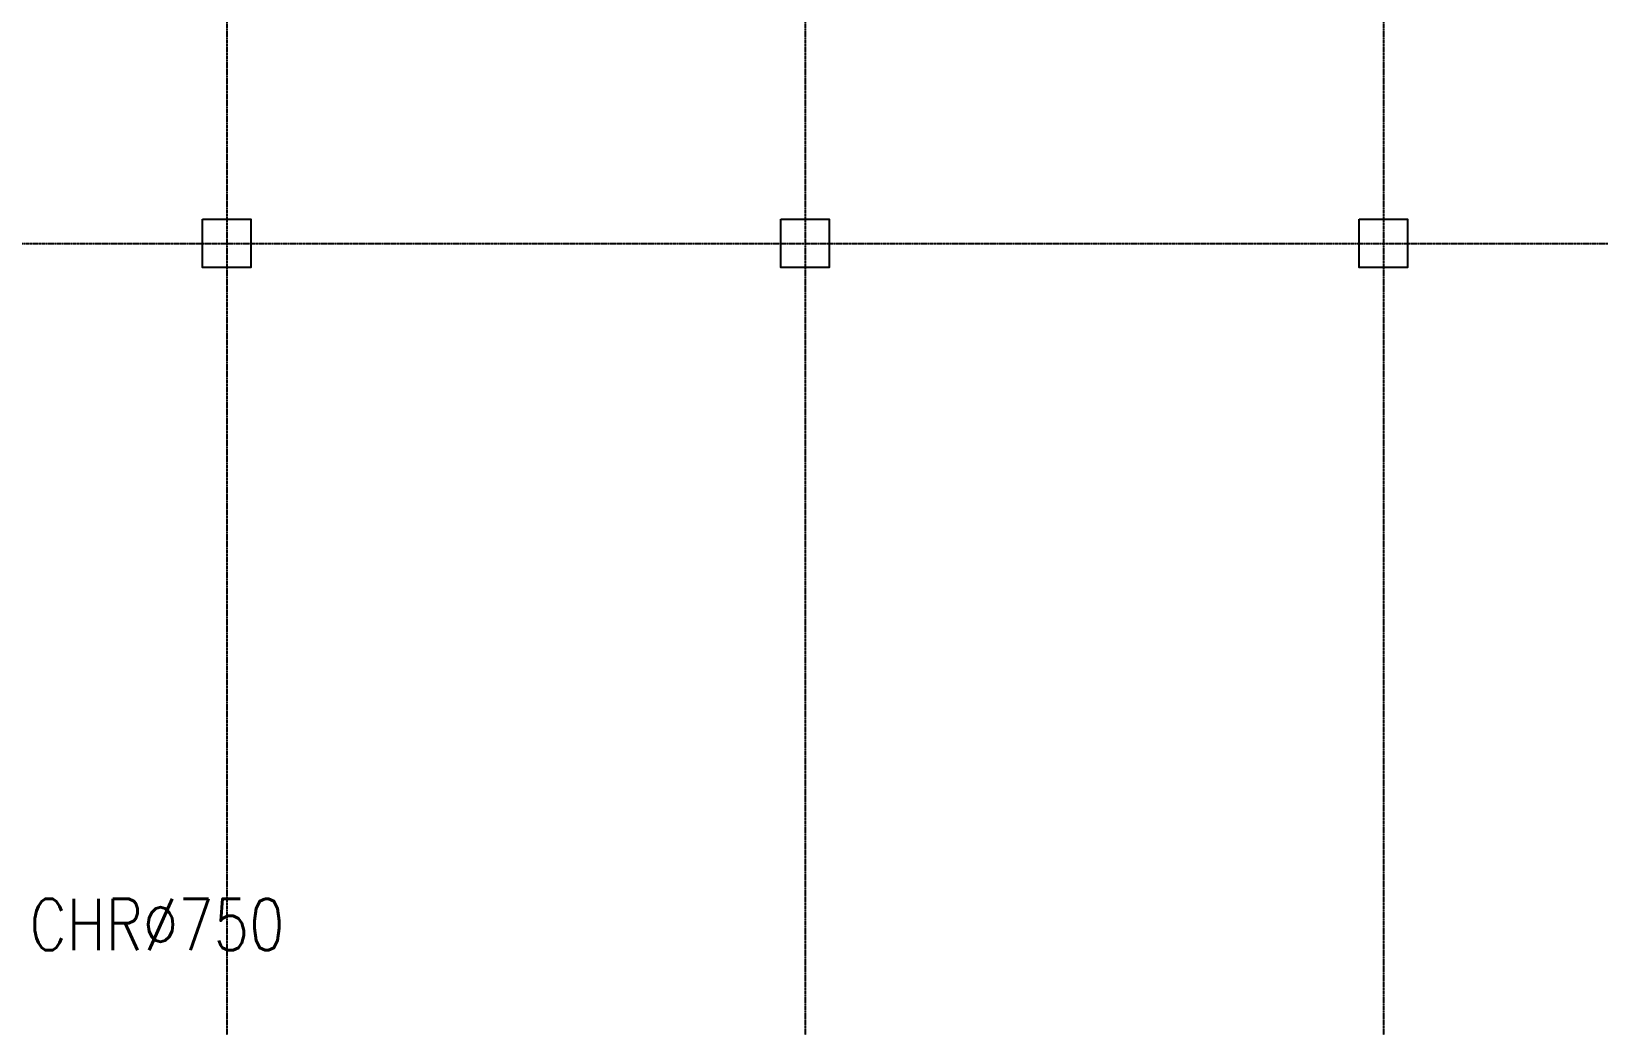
# Model space of a CAD drawing. Extents: x -3450 to 27857, y -1288 to 11880.
# Drawn here: x 2356 to 4633, y 363 to 1808 of the extents above; entities that cross this region are included whole.
import ezdxf
from ezdxf.enums import TextEntityAlignment as Align

# ---------------------------------------------------------------- set-up
doc = ezdxf.new("R2010")
doc.units = 0
doc.linetypes.add('X-S-FAB-L20$0$COL-CEN-LIN', pattern=[3.25, 2.5, -0.25, 0.25, -0.25])
for name, color, linetype in [('188K-SM-03-F20-MECH-EQ-Y2257103$0$06-空調-空調', 21, 'Continuous'), ('X-S-FAB-L20$0$BLOCK', 8, 'Continuous'), ('X-S-FAB-L20$0$CCL', 8, 'X-S-FAB-L20$0$COL-CEN-LIN'), ('X-S-FAB-L20$0$COL-S', 8, 'Continuous')]:
    doc.layers.add(name, color=color, linetype=linetype)
doc.styles.add('188K-SM-03-F20-MECH-EQ-Y2257103$0$00-AEX$0$HKEC', font='romans.shx', dxfattribs={"bigfont": 'china.shx'})

# ---------------------------------------------------------------- blocks, each defined once
blk = doc.blocks.new('X-S-FAB-L20$0$FAB2-L05')
at = {"layer": 'X-S-FAB-L20$0$CCL'}
for p, q in [((-23520, 11005), (-23520, 0)), ((-22680, 11005), (-22680, 0)), ((-21840, 11005), (-21840, 0)), ((-26880, 2220), (1210, 2220))]:
    blk.add_line(p, q, dxfattribs=at)
at = {"layer": 'X-S-FAB-L20$0$COL-S'}
for points in [[(-23555, 2255), (-23485, 2255), (-23485, 2185), (-23555, 2185)], [(-22715, 2255), (-22645, 2255), (-22645, 2185), (-22715, 2185)], [(-21875, 2255), (-21805, 2255), (-21805, 2185), (-21875, 2185)]]:
    blk.add_lwpolyline(points, close=True, dxfattribs=at)
blk = doc.blocks.new('X-S-FAB-L20')
at = {"layer": 'X-S-FAB-L20$0$BLOCK'}
blk.add_blockref('X-S-FAB-L20$0$FAB2-L05', (26160, -720), dxfattribs=at)
blk = doc.blocks.new('188K-SM-03-F20-MECH-EQ-Y2257103')
at = {"layer": '188K-SM-03-F20-MECH-EQ-Y2257103$0$06-空調-空調', "ltscale": 1000, "style": '188K-SM-03-F20-MECH-EQ-Y2257103$0$00-AEX$0$HKEC', "width": 0.8}
blk.add_text('CHR%%C750', height=75, dxfattribs=at).set_placement((2353.595, 450.414), align=Align.BOTTOM_LEFT)

msp = doc.modelspace()

# ---------------------------------------------------------------- block references
for name in ['X-S-FAB-L20', '188K-SM-03-F20-MECH-EQ-Y2257103']:
    msp.add_blockref(name, (0, 0))

doc.saveas('drawing.dxf')
